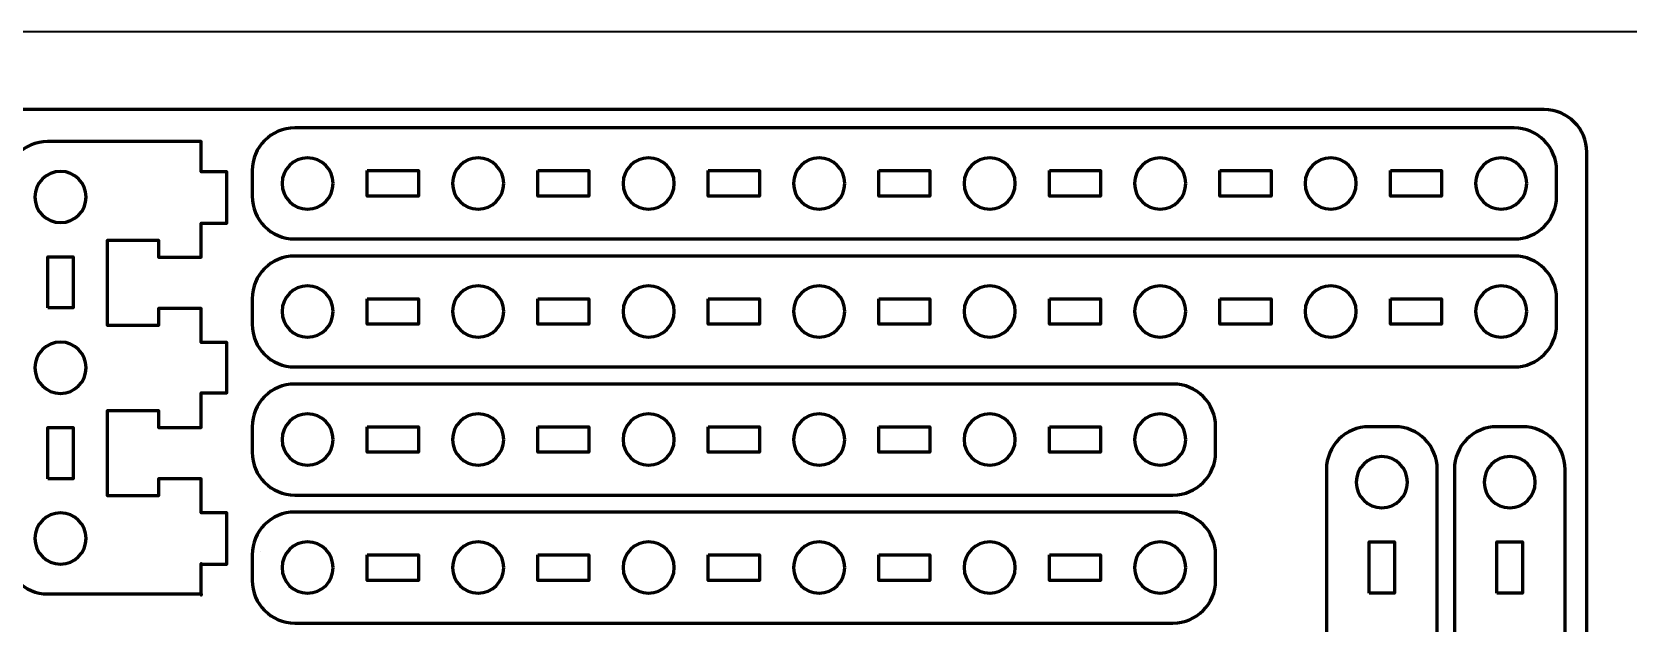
# Model space of a CAD drawing. Header units: inches. Extents: x 15 to 785, y -665 to -15.
# Drawn here: x 394.5 to 581.8, y -84.3 to -15 of the extents above; entities that cross this region are included whole.
import ezdxf

# ---------------------------------------------------------------- set-up
doc = ezdxf.new("R2010")
doc.units = ezdxf.units.IN
doc.header["$MEASUREMENT"] = 0
doc.layers.add('Layer 1', color=7, linetype='Continuous')

# ---------------------------------------------------------------- blocks, each defined once
blk = doc.blocks.new('block 2')
at = {"layer": 'Layer 1', "color": 179, "lineweight": 35, "true_color": 0x231f20}
blk.add_open_spline([(785, -570), (785, -578.28), (778.28, -585), (770, -585), (770, -585), (30, -585), (30, -585), (21.72, -585), (15, -578.28), (15, -570), (15, -570), (15, -30), (15, -30), (15, -21.72), (21.72, -15), (30, -15), (30, -15), (770, -15), (770, -15), (778.28, -15), (785, -21.72), (785, -30), (785, -30), (785, -570), (785, -570)], degree=3, knots=[0, 0, 0, 0, 1, 1, 1, 2, 2, 2, 3, 3, 3, 4, 4, 4, 5, 5, 5, 6, 6, 6, 7, 7, 7, 8, 8, 8, 8], dxfattribs=at)

msp = doc.modelspace()

# ---------------------------------------------------------------- linework, layer by layer
at = {"layer": 'Layer 1', "color": 7, "lineweight": 60, "true_color": 0xffffff}
for points in [[(397.9, -31.34), (397.9, -31.34)], [(396.4, -47.34), (396.4, -41.34), (399.4, -41.34), (399.4, -47.34), (396.4, -47.34)], [(397.9, -51.34), (397.9, -51.34)], [(396.4, -67.34), (396.4, -61.34), (399.4, -61.34), (399.4, -67.34), (396.4, -67.34)], [(397.9, -71.34), (397.9, -71.34)], [(421.4, -75.84), (421.4, -75.84)]]:
    msp.add_lwpolyline(points, dxfattribs=at)
at = {"layer": 'Layer 1', "color": 178, "lineweight": 60, "true_color": 0x010101}
for points in [[(433.88, -31.25), (439.88, -31.25), (439.88, -34.25), (433.88, -34.25), (433.88, -31.25)], [(453.88, -31.25), (459.88, -31.25), (459.88, -34.25), (453.88, -34.25), (453.88, -31.25)], [(473.88, -31.25), (479.88, -31.25), (479.88, -34.25), (473.88, -34.25), (473.88, -31.25)], [(493.88, -31.25), (499.88, -31.25), (499.88, -34.25), (493.88, -34.25), (493.88, -31.25)], [(513.88, -31.25), (519.88, -31.25), (519.88, -34.25), (513.88, -34.25), (513.88, -31.25)], [(533.88, -31.25), (539.88, -31.25), (539.88, -34.25), (533.88, -34.25), (533.88, -31.25)], [(553.88, -31.25), (559.88, -31.25), (559.88, -34.25), (553.88, -34.25), (553.88, -31.25)], [(433.88, -46.25), (439.88, -46.25), (439.88, -49.25), (433.88, -49.25), (433.88, -46.25)], [(453.88, -46.25), (459.88, -46.25), (459.88, -49.25), (453.88, -49.25), (453.88, -46.25)], [(473.88, -46.25), (479.88, -46.25), (479.88, -49.25), (473.88, -49.25), (473.88, -46.25)], [(493.88, -46.25), (499.88, -46.25), (499.88, -49.25), (493.88, -49.25), (493.88, -46.25)], [(513.88, -46.25), (519.88, -46.25), (519.88, -49.25), (513.88, -49.25), (513.88, -46.25)], [(533.88, -46.25), (539.88, -46.25), (539.88, -49.25), (533.88, -49.25), (533.88, -46.25)], [(553.88, -46.25), (559.88, -46.25), (559.88, -49.25), (553.88, -49.25), (553.88, -46.25)], [(433.88, -61.25), (439.88, -61.25), (439.88, -64.25), (433.88, -64.25), (433.88, -61.25)], [(453.88, -61.25), (459.88, -61.25), (459.88, -64.25), (453.88, -64.25), (453.88, -61.25)], [(473.88, -61.25), (479.88, -61.25), (479.88, -64.25), (473.88, -64.25), (473.88, -61.25)], [(493.88, -61.25), (499.88, -61.25), (499.88, -64.25), (493.88, -64.25), (493.88, -61.25)], [(513.88, -61.25), (519.88, -61.25), (519.88, -64.25), (513.88, -64.25), (513.88, -61.25)], [(551.38, -80.75), (551.38, -74.75), (554.38, -74.75), (554.38, -80.75), (551.38, -80.75)], [(566.38, -80.75), (566.38, -74.75), (569.38, -74.75), (569.38, -80.75), (566.38, -80.75)], [(433.88, -76.25), (439.88, -76.25), (439.88, -79.25), (433.88, -79.25), (433.88, -76.25)], [(453.88, -76.25), (459.88, -76.25), (459.88, -79.25), (453.88, -79.25), (453.88, -76.25)], [(473.88, -76.25), (479.88, -76.25), (479.88, -79.25), (473.88, -79.25), (473.88, -76.25)], [(493.88, -76.25), (499.88, -76.25), (499.88, -79.25), (493.88, -79.25), (493.88, -76.25)], [(513.88, -76.25), (519.88, -76.25), (519.88, -79.25), (513.88, -79.25), (513.88, -76.25)]]:
    msp.add_lwpolyline(points, dxfattribs=at)
for points, knots in [([(303.91, -412.09), (303.91, -412.09), (303.91, -29.09), (303.91, -29.09), (303.91, -26.32), (306.14, -24.09), (308.91, -24.09), (308.91, -24.09), (571.91, -24.09), (571.91, -24.09), (574.68, -24.09), (576.91, -26.32), (576.91, -29.09), (576.91, -29.09), (576.91, -412.09), (576.91, -412.09), (576.91, -414.86), (574.68, -417.09), (571.91, -417.09), (571.91, -417.09), (308.91, -417.09), (308.91, -417.09), (306.14, -417.09), (303.91, -414.86), (303.91, -412.09)], [0, 0, 0, 0, 1, 1, 1, 2, 2, 2, 3, 3, 3, 4, 4, 4, 5, 5, 5, 6, 6, 6, 7, 7, 7, 8, 8, 8, 8]), ([(429.88, -32.75), (429.88, -34.41), (428.53, -35.75), (426.88, -35.75), (425.22, -35.75), (423.88, -34.41), (423.88, -32.75), (423.88, -31.09), (425.22, -29.75), (426.88, -29.75), (428.53, -29.75), (429.88, -31.09), (429.88, -32.75)], [0, 0, 0, 0, 1, 1, 1, 2, 2, 2, 3, 3, 3, 4, 4, 4, 4]), ([(449.88, -32.75), (449.88, -34.41), (448.53, -35.75), (446.88, -35.75), (445.22, -35.75), (443.88, -34.41), (443.88, -32.75), (443.88, -31.09), (445.22, -29.75), (446.88, -29.75), (448.53, -29.75), (449.88, -31.09), (449.88, -32.75)], [0, 0, 0, 0, 1, 1, 1, 2, 2, 2, 3, 3, 3, 4, 4, 4, 4]), ([(469.88, -32.75), (469.88, -34.41), (468.53, -35.75), (466.88, -35.75), (465.22, -35.75), (463.88, -34.41), (463.88, -32.75), (463.88, -31.09), (465.22, -29.75), (466.88, -29.75), (468.53, -29.75), (469.88, -31.09), (469.88, -32.75)], [0, 0, 0, 0, 1, 1, 1, 2, 2, 2, 3, 3, 3, 4, 4, 4, 4]), ([(489.88, -32.75), (489.88, -34.41), (488.53, -35.75), (486.88, -35.75), (485.22, -35.75), (483.88, -34.41), (483.88, -32.75), (483.88, -31.09), (485.22, -29.75), (486.88, -29.75), (488.53, -29.75), (489.88, -31.09), (489.88, -32.75)], [0, 0, 0, 0, 1, 1, 1, 2, 2, 2, 3, 3, 3, 4, 4, 4, 4]), ([(509.88, -32.75), (509.88, -34.41), (508.53, -35.75), (506.88, -35.75), (505.22, -35.75), (503.88, -34.41), (503.88, -32.75), (503.88, -31.09), (505.22, -29.75), (506.88, -29.75), (508.53, -29.75), (509.88, -31.09), (509.88, -32.75)], [0, 0, 0, 0, 1, 1, 1, 2, 2, 2, 3, 3, 3, 4, 4, 4, 4]), ([(529.88, -32.75), (529.88, -34.41), (528.53, -35.75), (526.88, -35.75), (525.22, -35.75), (523.88, -34.41), (523.88, -32.75), (523.88, -31.09), (525.22, -29.75), (526.88, -29.75), (528.53, -29.75), (529.88, -31.09), (529.88, -32.75)], [0, 0, 0, 0, 1, 1, 1, 2, 2, 2, 3, 3, 3, 4, 4, 4, 4]), ([(549.88, -32.75), (549.88, -34.41), (548.53, -35.75), (546.88, -35.75), (545.22, -35.75), (543.88, -34.41), (543.88, -32.75), (543.88, -31.09), (545.22, -29.75), (546.88, -29.75), (548.53, -29.75), (549.88, -31.09), (549.88, -32.75)], [0, 0, 0, 0, 1, 1, 1, 2, 2, 2, 3, 3, 3, 4, 4, 4, 4]), ([(569.88, -32.75), (569.88, -34.41), (568.53, -35.75), (566.88, -35.75), (565.22, -35.75), (563.88, -34.41), (563.88, -32.75), (563.88, -31.09), (565.22, -29.75), (566.88, -29.75), (568.53, -29.75), (569.88, -31.09), (569.88, -32.75)], [0, 0, 0, 0, 1, 1, 1, 2, 2, 2, 3, 3, 3, 4, 4, 4, 4]), ([(429.88, -47.75), (429.88, -49.41), (428.53, -50.75), (426.88, -50.75), (425.22, -50.75), (423.88, -49.41), (423.88, -47.75), (423.88, -46.09), (425.22, -44.75), (426.88, -44.75), (428.53, -44.75), (429.88, -46.09), (429.88, -47.75)], [0, 0, 0, 0, 1, 1, 1, 2, 2, 2, 3, 3, 3, 4, 4, 4, 4]), ([(449.88, -47.75), (449.88, -49.41), (448.53, -50.75), (446.88, -50.75), (445.22, -50.75), (443.88, -49.41), (443.88, -47.75), (443.88, -46.09), (445.22, -44.75), (446.88, -44.75), (448.53, -44.75), (449.88, -46.09), (449.88, -47.75)], [0, 0, 0, 0, 1, 1, 1, 2, 2, 2, 3, 3, 3, 4, 4, 4, 4]), ([(469.88, -47.75), (469.88, -49.41), (468.53, -50.75), (466.88, -50.75), (465.22, -50.75), (463.88, -49.41), (463.88, -47.75), (463.88, -46.09), (465.22, -44.75), (466.88, -44.75), (468.53, -44.75), (469.88, -46.09), (469.88, -47.75)], [0, 0, 0, 0, 1, 1, 1, 2, 2, 2, 3, 3, 3, 4, 4, 4, 4]), ([(489.88, -47.75), (489.88, -49.41), (488.53, -50.75), (486.88, -50.75), (485.22, -50.75), (483.88, -49.41), (483.88, -47.75), (483.88, -46.09), (485.22, -44.75), (486.88, -44.75), (488.53, -44.75), (489.88, -46.09), (489.88, -47.75)], [0, 0, 0, 0, 1, 1, 1, 2, 2, 2, 3, 3, 3, 4, 4, 4, 4]), ([(509.88, -47.75), (509.88, -49.41), (508.53, -50.75), (506.88, -50.75), (505.22, -50.75), (503.88, -49.41), (503.88, -47.75), (503.88, -46.09), (505.22, -44.75), (506.88, -44.75), (508.53, -44.75), (509.88, -46.09), (509.88, -47.75)], [0, 0, 0, 0, 1, 1, 1, 2, 2, 2, 3, 3, 3, 4, 4, 4, 4]), ([(529.88, -47.75), (529.88, -49.41), (528.53, -50.75), (526.88, -50.75), (525.22, -50.75), (523.88, -49.41), (523.88, -47.75), (523.88, -46.09), (525.22, -44.75), (526.88, -44.75), (528.53, -44.75), (529.88, -46.09), (529.88, -47.75)], [0, 0, 0, 0, 1, 1, 1, 2, 2, 2, 3, 3, 3, 4, 4, 4, 4]), ([(549.88, -47.75), (549.88, -49.41), (548.53, -50.75), (546.88, -50.75), (545.22, -50.75), (543.88, -49.41), (543.88, -47.75), (543.88, -46.09), (545.22, -44.75), (546.88, -44.75), (548.53, -44.75), (549.88, -46.09), (549.88, -47.75)], [0, 0, 0, 0, 1, 1, 1, 2, 2, 2, 3, 3, 3, 4, 4, 4, 4]), ([(569.88, -47.75), (569.88, -49.41), (568.53, -50.75), (566.88, -50.75), (565.22, -50.75), (563.88, -49.41), (563.88, -47.75), (563.88, -46.09), (565.22, -44.75), (566.88, -44.75), (568.53, -44.75), (569.88, -46.09), (569.88, -47.75)], [0, 0, 0, 0, 1, 1, 1, 2, 2, 2, 3, 3, 3, 4, 4, 4, 4]), ([(429.88, -62.75), (429.88, -64.41), (428.53, -65.75), (426.88, -65.75), (425.22, -65.75), (423.88, -64.41), (423.88, -62.75), (423.88, -61.09), (425.22, -59.75), (426.88, -59.75), (428.53, -59.75), (429.88, -61.09), (429.88, -62.75)], [0, 0, 0, 0, 1, 1, 1, 2, 2, 2, 3, 3, 3, 4, 4, 4, 4]), ([(449.88, -62.75), (449.88, -64.41), (448.53, -65.75), (446.88, -65.75), (445.22, -65.75), (443.88, -64.41), (443.88, -62.75), (443.88, -61.09), (445.22, -59.75), (446.88, -59.75), (448.53, -59.75), (449.88, -61.09), (449.88, -62.75)], [0, 0, 0, 0, 1, 1, 1, 2, 2, 2, 3, 3, 3, 4, 4, 4, 4]), ([(469.88, -62.75), (469.88, -64.41), (468.53, -65.75), (466.88, -65.75), (465.22, -65.75), (463.88, -64.41), (463.88, -62.75), (463.88, -61.09), (465.22, -59.75), (466.88, -59.75), (468.53, -59.75), (469.88, -61.09), (469.88, -62.75)], [0, 0, 0, 0, 1, 1, 1, 2, 2, 2, 3, 3, 3, 4, 4, 4, 4]), ([(489.88, -62.75), (489.88, -64.41), (488.53, -65.75), (486.88, -65.75), (485.22, -65.75), (483.88, -64.41), (483.88, -62.75), (483.88, -61.09), (485.22, -59.75), (486.88, -59.75), (488.53, -59.75), (489.88, -61.09), (489.88, -62.75)], [0, 0, 0, 0, 1, 1, 1, 2, 2, 2, 3, 3, 3, 4, 4, 4, 4]), ([(509.88, -62.75), (509.88, -64.41), (508.53, -65.75), (506.88, -65.75), (505.22, -65.75), (503.88, -64.41), (503.88, -62.75), (503.88, -61.09), (505.22, -59.75), (506.88, -59.75), (508.53, -59.75), (509.88, -61.09), (509.88, -62.75)], [0, 0, 0, 0, 1, 1, 1, 2, 2, 2, 3, 3, 3, 4, 4, 4, 4]), ([(529.88, -62.75), (529.88, -64.41), (528.53, -65.75), (526.88, -65.75), (525.22, -65.75), (523.88, -64.41), (523.88, -62.75), (523.88, -61.09), (525.22, -59.75), (526.88, -59.75), (528.53, -59.75), (529.88, -61.09), (529.88, -62.75)], [0, 0, 0, 0, 1, 1, 1, 2, 2, 2, 3, 3, 3, 4, 4, 4, 4]), ([(552.88, -64.75), (554.54, -64.75), (555.88, -66.09), (555.88, -67.75), (555.88, -69.41), (554.54, -70.75), (552.88, -70.75), (551.22, -70.75), (549.88, -69.41), (549.88, -67.75), (549.88, -66.09), (551.22, -64.75), (552.88, -64.75)], [0, 0, 0, 0, 1, 1, 1, 2, 2, 2, 3, 3, 3, 4, 4, 4, 4]), ([(567.88, -64.75), (569.54, -64.75), (570.88, -66.09), (570.88, -67.75), (570.88, -69.41), (569.54, -70.75), (567.88, -70.75), (566.22, -70.75), (564.88, -69.41), (564.88, -67.75), (564.88, -66.09), (566.22, -64.75), (567.88, -64.75)], [0, 0, 0, 0, 1, 1, 1, 2, 2, 2, 3, 3, 3, 4, 4, 4, 4]), ([(429.88, -77.75), (429.88, -79.41), (428.53, -80.75), (426.88, -80.75), (425.22, -80.75), (423.88, -79.41), (423.88, -77.75), (423.88, -76.09), (425.22, -74.75), (426.88, -74.75), (428.53, -74.75), (429.88, -76.09), (429.88, -77.75)], [0, 0, 0, 0, 1, 1, 1, 2, 2, 2, 3, 3, 3, 4, 4, 4, 4]), ([(449.88, -77.75), (449.88, -79.41), (448.53, -80.75), (446.88, -80.75), (445.22, -80.75), (443.88, -79.41), (443.88, -77.75), (443.88, -76.09), (445.22, -74.75), (446.88, -74.75), (448.53, -74.75), (449.88, -76.09), (449.88, -77.75)], [0, 0, 0, 0, 1, 1, 1, 2, 2, 2, 3, 3, 3, 4, 4, 4, 4]), ([(469.88, -77.75), (469.88, -79.41), (468.53, -80.75), (466.88, -80.75), (465.22, -80.75), (463.88, -79.41), (463.88, -77.75), (463.88, -76.09), (465.22, -74.75), (466.88, -74.75), (468.53, -74.75), (469.88, -76.09), (469.88, -77.75)], [0, 0, 0, 0, 1, 1, 1, 2, 2, 2, 3, 3, 3, 4, 4, 4, 4]), ([(489.88, -77.75), (489.88, -79.41), (488.53, -80.75), (486.88, -80.75), (485.22, -80.75), (483.88, -79.41), (483.88, -77.75), (483.88, -76.09), (485.22, -74.75), (486.88, -74.75), (488.53, -74.75), (489.88, -76.09), (489.88, -77.75)], [0, 0, 0, 0, 1, 1, 1, 2, 2, 2, 3, 3, 3, 4, 4, 4, 4]), ([(509.88, -77.75), (509.88, -79.41), (508.53, -80.75), (506.88, -80.75), (505.22, -80.75), (503.88, -79.41), (503.88, -77.75), (503.88, -76.09), (505.22, -74.75), (506.88, -74.75), (508.53, -74.75), (509.88, -76.09), (509.88, -77.75)], [0, 0, 0, 0, 1, 1, 1, 2, 2, 2, 3, 3, 3, 4, 4, 4, 4]), ([(529.88, -77.75), (529.88, -79.41), (528.53, -80.75), (526.88, -80.75), (525.22, -80.75), (523.88, -79.41), (523.88, -77.75), (523.88, -76.09), (525.22, -74.75), (526.88, -74.75), (528.53, -74.75), (529.88, -76.09), (529.88, -77.75)], [0, 0, 0, 0, 1, 1, 1, 2, 2, 2, 3, 3, 3, 4, 4, 4, 4])]:
    msp.add_open_spline(points, degree=3, knots=knots, dxfattribs=at)
at = {"layer": 'Layer 1', "color": 2, "lineweight": 60, "true_color": 0xf6eb16}
for points, knots in [([(414.39, -27.84), (414.39, -27.84), (414.39, -31.4), (414.39, -31.4), (414.39, -31.4), (414.39, -31.4), (414.39, -31.4), (414.39, -31.4), (417.39, -31.4), (417.39, -31.4), (417.39, -31.4), (417.39, -37.4), (417.39, -37.4), (417.39, -37.4), (414.39, -37.4), (414.39, -37.4), (414.39, -37.4), (414.4, -41.4), (414.4, -41.4), (414.4, -41.4), (409.4, -41.4), (409.4, -41.4), (409.4, -41.4), (409.4, -39.4), (409.4, -39.4), (409.4, -39.4), (403.4, -39.4), (403.4, -39.4), (403.4, -43.24), (403.4, -45.57), (403.4, -49.4), (403.4, -49.4), (409.4, -49.4), (409.4, -49.4), (409.4, -49.4), (409.4, -47.4), (409.4, -47.4), (409.4, -47.4), (414.4, -47.4), (414.4, -47.4), (414.4, -47.4), (414.4, -51.4), (414.4, -51.4), (414.4, -51.4), (417.4, -51.4), (417.4, -51.4), (417.4, -51.4), (417.4, -57.27), (417.4, -57.27), (417.4, -57.27), (414.4, -57.27), (414.4, -57.27), (414.4, -57.27), (414.4, -57.34), (414.4, -57.34), (414.4, -57.34), (414.4, -61.34), (414.4, -61.34), (414.4, -61.34), (409.4, -61.34), (409.4, -61.34), (409.4, -61.34), (409.4, -59.34), (409.4, -59.34), (409.4, -59.34), (403.4, -59.34), (403.4, -59.34), (403.4, -63.17), (403.4, -65.51), (403.41, -69.34), (403.41, -69.34), (409.41, -69.34), (409.41, -69.34), (409.41, -69.34), (409.41, -67.34), (409.41, -67.34), (409.41, -67.34), (414.41, -67.34), (414.41, -67.34), (414.41, -67.34), (414.41, -71.34), (414.41, -71.34), (414.41, -71.34), (417.41, -71.34), (417.41, -71.34), (417.41, -71.34), (417.41, -77.34), (417.41, -77.34), (417.41, -77.34), (414.41, -77.34), (414.41, -77.34), (414.41, -77.34), (414.41, -77.34), (414.41, -77.34), (414.41, -77.34), (414.41, -77.27), (414.41, -77.27), (414.41, -77.27), (414.41, -80.99), (414.41, -80.99), (414.41, -80.99), (414.41, -80.84), (414.41, -80.84), (414.41, -80.84), (396.41, -80.84), (396.41, -80.84), (393.64, -80.84), (391.41, -78.61), (391.41, -75.84), (391.41, -75.84), (391.39, -32.84), (391.39, -32.84), (391.39, -30.07), (393.62, -27.84), (396.39, -27.84), (396.39, -27.84), (414.39, -27.84), (414.39, -27.84), (414.39, -27.84), (414.39, -27.84), (414.39, -27.84)], [0, 0, 0, 0, 1, 1, 1, 2, 2, 2, 3, 3, 3, 4, 4, 4, 5, 5, 5, 6, 6, 6, 7, 7, 7, 8, 8, 8, 9, 9, 9, 10, 10, 10, 11, 11, 11, 12, 12, 12, 13, 13, 13, 14, 14, 14, 15, 15, 15, 16, 16, 16, 17, 17, 17, 18, 18, 18, 19, 19, 19, 20, 20, 20, 21, 21, 21, 22, 22, 22, 23, 23, 23, 24, 24, 24, 25, 25, 25, 26, 26, 26, 27, 27, 27, 28, 28, 28, 29, 29, 29, 30, 30, 30, 31, 31, 31, 32, 32, 32, 33, 33, 33, 34, 34, 34, 35, 35, 35, 36, 36, 36, 37, 37, 37, 38, 38, 38, 39, 39, 39, 40, 40, 40, 40]), ([(425.38, -26.25), (425.38, -26.25), (568.38, -26.25), (568.38, -26.25), (571.15, -26.25), (573.38, -28.48), (573.38, -31.25), (573.38, -31.25), (573.38, -34.25), (573.38, -34.25), (573.38, -37.02), (571.15, -39.25), (568.38, -39.25), (568.38, -39.25), (425.38, -39.25), (425.38, -39.25), (422.61, -39.25), (420.38, -37.02), (420.38, -34.25), (420.38, -34.25), (420.38, -31.25), (420.38, -31.25), (420.38, -28.48), (422.61, -26.25), (425.38, -26.25)], [0, 0, 0, 0, 1, 1, 1, 2, 2, 2, 3, 3, 3, 4, 4, 4, 5, 5, 5, 6, 6, 6, 7, 7, 7, 8, 8, 8, 8]), ([(425.38, -41.25), (425.38, -41.25), (568.38, -41.25), (568.38, -41.25), (571.15, -41.25), (573.38, -43.48), (573.38, -46.25), (573.38, -46.25), (573.38, -49.25), (573.38, -49.25), (573.38, -52.02), (571.15, -54.25), (568.38, -54.25), (568.38, -54.25), (425.38, -54.25), (425.38, -54.25), (422.61, -54.25), (420.38, -52.02), (420.38, -49.25), (420.38, -49.25), (420.38, -46.25), (420.38, -46.25), (420.38, -43.48), (422.61, -41.25), (425.38, -41.25)], [0, 0, 0, 0, 1, 1, 1, 2, 2, 2, 3, 3, 3, 4, 4, 4, 5, 5, 5, 6, 6, 6, 7, 7, 7, 8, 8, 8, 8]), ([(425.38, -56.25), (425.38, -56.25), (528.38, -56.25), (528.38, -56.25), (531.15, -56.25), (533.38, -58.48), (533.38, -61.25), (533.38, -61.25), (533.38, -64.25), (533.38, -64.25), (533.38, -67.02), (531.15, -69.25), (528.38, -69.25), (528.38, -69.25), (425.38, -69.25), (425.38, -69.25), (422.61, -69.25), (420.38, -67.02), (420.38, -64.25), (420.38, -64.25), (420.38, -61.25), (420.38, -61.25), (420.38, -58.48), (422.61, -56.25), (425.38, -56.25)], [0, 0, 0, 0, 1, 1, 1, 2, 2, 2, 3, 3, 3, 4, 4, 4, 5, 5, 5, 6, 6, 6, 7, 7, 7, 8, 8, 8, 8]), ([(546.38, -409.25), (546.38, -409.25), (546.38, -66.25), (546.38, -66.25), (546.38, -63.48), (548.61, -61.25), (551.38, -61.25), (551.38, -61.25), (554.38, -61.25), (554.38, -61.25), (557.15, -61.25), (559.38, -63.48), (559.38, -66.25), (559.38, -66.25), (559.38, -409.25), (559.38, -409.25), (559.38, -412.02), (557.15, -414.25), (554.38, -414.25), (554.38, -414.25), (551.38, -414.25), (551.38, -414.25), (548.61, -414.25), (546.38, -412.02), (546.38, -409.25)], [0, 0, 0, 0, 1, 1, 1, 2, 2, 2, 3, 3, 3, 4, 4, 4, 5, 5, 5, 6, 6, 6, 7, 7, 7, 8, 8, 8, 8]), ([(561.38, -409.25), (561.38, -409.25), (561.38, -66.25), (561.38, -66.25), (561.38, -63.48), (563.61, -61.25), (566.38, -61.25), (566.38, -61.25), (569.38, -61.25), (569.38, -61.25), (572.15, -61.25), (574.38, -63.48), (574.38, -66.25), (574.38, -66.25), (574.38, -409.25), (574.38, -409.25), (574.38, -412.02), (572.15, -414.25), (569.38, -414.25), (569.38, -414.25), (566.38, -414.25), (566.38, -414.25), (563.61, -414.25), (561.38, -412.02), (561.38, -409.25)], [0, 0, 0, 0, 1, 1, 1, 2, 2, 2, 3, 3, 3, 4, 4, 4, 5, 5, 5, 6, 6, 6, 7, 7, 7, 8, 8, 8, 8]), ([(425.38, -71.25), (425.38, -71.25), (528.38, -71.25), (528.38, -71.25), (531.15, -71.25), (533.38, -73.48), (533.38, -76.25), (533.38, -76.25), (533.38, -79.25), (533.38, -79.25), (533.38, -82.02), (531.15, -84.25), (528.38, -84.25), (528.38, -84.25), (425.38, -84.25), (425.38, -84.25), (422.61, -84.25), (420.38, -82.02), (420.38, -79.25), (420.38, -79.25), (420.38, -76.25), (420.38, -76.25), (420.38, -73.48), (422.61, -71.25), (425.38, -71.25)], [0, 0, 0, 0, 1, 1, 1, 2, 2, 2, 3, 3, 3, 4, 4, 4, 5, 5, 5, 6, 6, 6, 7, 7, 7, 8, 8, 8, 8])]:
    msp.add_open_spline(points, degree=3, knots=knots, dxfattribs=at)
at = {"layer": 'Layer 1', "color": 7, "lineweight": 60, "true_color": 0xffffff}
for points in [[(397.9, -31.34), (399.56, -31.34), (400.9, -32.68), (400.9, -34.34), (400.9, -36), (399.56, -37.34), (397.9, -37.34), (396.24, -37.34), (394.9, -36), (394.9, -34.34), (394.9, -32.68), (396.24, -31.34), (397.9, -31.34)], [(397.9, -51.34), (399.56, -51.34), (400.9, -52.68), (400.9, -54.34), (400.9, -56), (399.56, -57.34), (397.9, -57.34), (396.24, -57.34), (394.9, -56), (394.9, -54.34), (394.9, -52.68), (396.24, -51.34), (397.9, -51.34)], [(397.9, -71.34), (399.56, -71.34), (400.9, -72.68), (400.9, -74.34), (400.9, -76), (399.56, -77.34), (397.9, -77.34), (396.24, -77.34), (394.9, -76), (394.9, -74.34), (394.9, -72.68), (396.24, -71.34), (397.9, -71.34)]]:
    msp.add_open_spline(points, degree=3, knots=[0, 0, 0, 0, 1, 1, 1, 2, 2, 2, 3, 3, 3, 4, 4, 4, 4], dxfattribs=at)

# ---------------------------------------------------------------- block references
at = {"layer": 'Layer 1'}
msp.add_blockref('block 2', (0, 0), dxfattribs=at)

doc.saveas('drawing.dxf')
